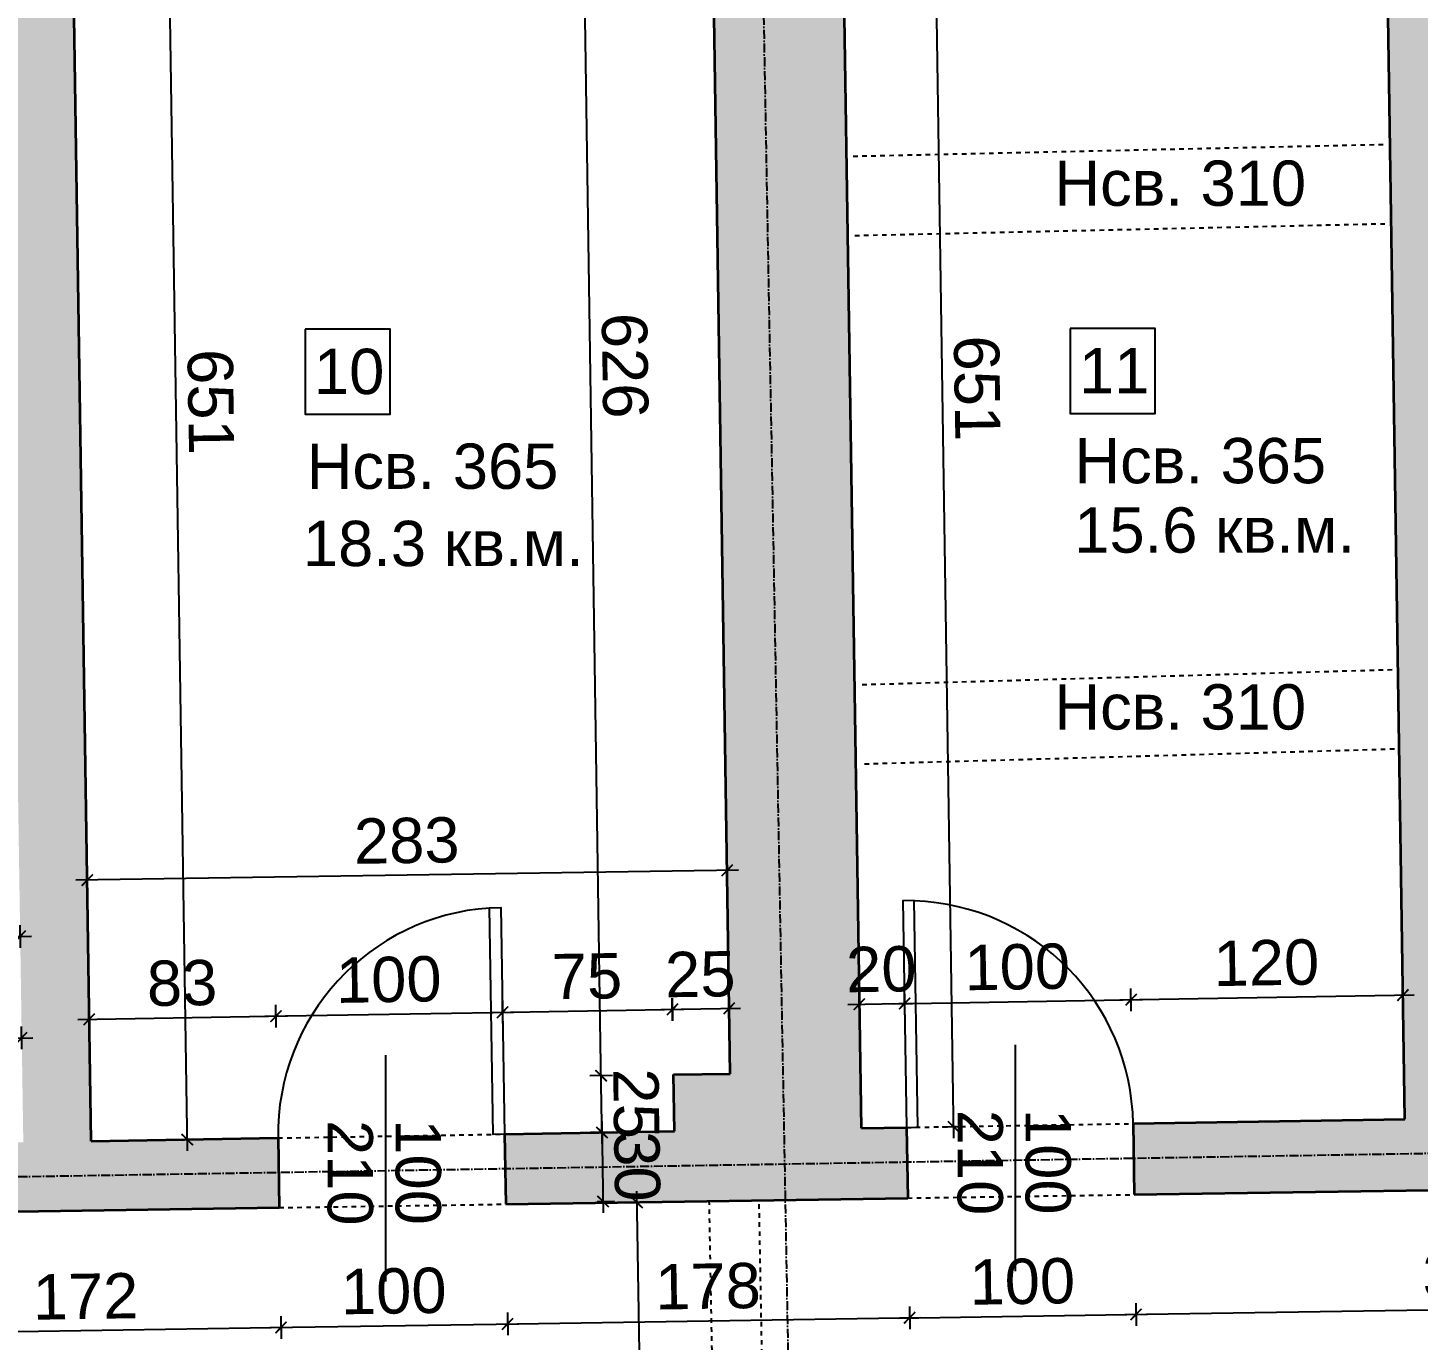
# Model space of a CAD drawing. Header units: inches. Extents: x -72385 to 39588, y -6525 to 66685.
# Drawn here: x -33783 to -33169, y 20081 to 20660 of the extents above; entities that cross this region are included whole.
import ezdxf

# ---------------------------------------------------------------- set-up
doc = ezdxf.new("R2010")
doc.units = ezdxf.units.IN
doc.header["$MEASUREMENT"] = 0
doc.linetypes.add('DashDot', pattern=[0.6, 0.4, -0.1, 0, -0.1])
doc.linetypes.add('Hidden', pattern=[0.4, 0.2, -0.2])
for name, color, linetype, lineweight in [('Врати', 251, 'Continuous', 25), ('Надписи Hсв', 252, 'Continuous', 25), ('Надписи врати', 252, 'Continuous', 25), ('Надписи коти вътрешни', 252, 'Continuous', 25), ('Надписи номера на пом.', 252, 'Continuous', 25), ('Надписи площ', 252, 'Continuous', 25), ('Оси', 252, 'DashDot', 25), ('Пунктир', 253, 'Hidden', 25), ('Разрезни линии', 7, 'Continuous', 35), ('Щрих стени', 254, 'Continuous', 25)]:
    doc.layers.add(name, color=color, linetype=linetype, lineweight=lineweight)
doc.styles.add('Arial Regular', font='arial.ttf')
doc.styles.get("Standard").update_dxf_attribs({"font": 'arial.ttf'})
doc.dimstyles.new('Annotative', dxfattribs={"dimscale": 0, "dimtxt": 20, "dimasz": 5, "dimexe": 5, "dimexo": 5, "dimgap": 5, "dimtad": 1, "dimdec": 0, "dimzin": 0, "dimdsep": 46, "dimtxsty": 'Standard', "dimblk": 'ARCHTICK', "dimcen": 5, "dimdle": 5, "dimadec": 0, "dimazin": 0, "dimtfac": 1, "dimtdec": 0, "dimtofl": 0, "dimtmove": 0, "dimatfit": 3, "dimldrblk": 'ARCHTICK', "dimfxl": 5, "dimfxlon": 1, "dimtolj": 1, "dimtzin": 0, "dimarcsym": 1})

# ---------------------------------------------------------------- blocks, each defined once
blk = doc.blocks.new('_ArchTick')
at = {"color": 0, "linetype": 'ByBlock', "const_width": 0.15}
blk.add_lwpolyline([(-0.5, -0.5), (0.5, 0.5)], dxfattribs=at)
blk = doc.blocks.new('*D3613')
at = {"layer": 'Defpoints', "color": 0, "ltscale": 50, "transparency": 16777216}
for p in [(-33785.26, 20214.32), (-33844.14, 20167.27), (-33784.49, 20168.28)]:
    blk.add_point(p, dxfattribs=at)
at = {"layer": 'Надписи коти вътрешни', "color": 0, "lineweight": -2, "ltscale": 50, "transparency": 16777216}
for p, q in [((-33844.83, 20208.32), (-33845, 20218.32)), ((-33785.18, 20209.32), (-33785.35, 20219.32)), ((-33849.91, 20213.24), (-33780.26, 20214.41))]:
    blk.add_line(p, q, dxfattribs=at)
at = {"layer": 'Надписи коти вътрешни', "color": 0, "lineweight": -2, "ltscale": 50, "transparency": 16777216, "xscale": 5, "yscale": 5, "zscale": 5}
for p, rotation in [((-33844.92, 20213.32), 180.9616306035199), ((-33785.26, 20214.32), 0.961630603519893)]:
    blk.add_blockref('_ArchTick', p, dxfattribs=dict(at, rotation=rotation))
at = {"layer": 'Надписи коти вътрешни', "color": 0, "ltscale": 50, "transparency": 16777216, "insert": (-33815.35, 20229.03), "char_height": 20, "attachment_point": 5, "rotation": 0.96163}
blk.add_mtext('\\A1;60', dxfattribs=at)
blk = doc.blocks.new('*D3616')
at = {"layer": 'Defpoints', "color": 0, "ltscale": 50, "transparency": 16777216}
for p in [(-33785.87, 20259.14), (-34054.6, 20188.74), (-33784.86, 20192.83)]:
    blk.add_point(p, dxfattribs=at)
at = {"layer": 'Надписи коти вътрешни', "color": 0, "lineweight": -2, "ltscale": 50, "transparency": 16777216}
for p, q in [((-33785.79, 20254.14), (-33785.94, 20264.14)), ((-34060.6, 20254.98), (-33780.87, 20259.22)), ((-34055.53, 20250.05), (-34055.68, 20260.05))]:
    blk.add_line(p, q, dxfattribs=at)
at = {"layer": 'Надписи коти вътрешни', "color": 0, "lineweight": -2, "ltscale": 50, "transparency": 16777216, "xscale": 5, "yscale": 5, "zscale": 5}
for p, rotation in [((-33785.87, 20259.14), 0.8682083480740369), ((-34055.61, 20255.05), 180.868208348074)]:
    blk.add_blockref('_ArchTick', p, dxfattribs=dict(at, rotation=rotation))
at = {"layer": 'Надписи коти вътрешни', "color": 0, "ltscale": 50, "transparency": 16777216, "insert": (-33920.97, 20272.31), "char_height": 20, "attachment_point": 5, "rotation": 0.86821}
blk.add_mtext('\\A1;270', dxfattribs=at)
blk = doc.blocks.new('*D3619')
at = {"layer": 'Defpoints', "color": 0, "ltscale": 50, "transparency": 16777216}
for p in [(-33764.36, 20819.51), (-33721.95, 20820.15), (-33754.5, 20168.78)]:
    blk.add_point(p, dxfattribs=at)
at = {"layer": 'Надписи коти вътрешни', "color": 0, "lineweight": -2, "ltscale": 50, "transparency": 16777216}
for p, q in [((-33726.95, 20820.07), (-33716.95, 20820.22)), ((-33712.02, 20164.42), (-33722.03, 20825.15)), ((-33717.09, 20169.35), (-33707.09, 20169.5))]:
    blk.add_line(p, q, dxfattribs=at)
at = {"layer": 'Надписи коти вътрешни', "color": 0, "lineweight": -2, "ltscale": 50, "transparency": 16777216, "xscale": 5, "yscale": 5, "zscale": 5}
for p, rotation in [((-33721.95, 20820.15), 90.86820834807465), ((-33712.09, 20169.42), 270.8682083480746)]:
    blk.add_blockref('_ArchTick', p, dxfattribs=dict(at, rotation=rotation))
at = {"layer": 'Надписи коти вътрешни', "color": 0, "ltscale": 50, "transparency": 16777216, "insert": (-33701.81, 20495.02), "char_height": 20, "attachment_point": 5, "rotation": 270.86821}
blk.add_mtext('\\A1;651', dxfattribs=at)
blk = doc.blocks.new('*D3620')
at = {"layer": 'Defpoints', "color": 0, "ltscale": 50, "transparency": 16777216}
for p in [(-33538.91, 20823.88), (-33481.9, 20824.74), (-33472.41, 20198.52)]:
    blk.add_point(p, dxfattribs=at)
at = {"layer": 'Надписи коти вътрешни', "color": 0, "lineweight": -2, "ltscale": 50, "transparency": 16777216}
for p, q in [((-33529.35, 20192.65), (-33538.99, 20828.88)), ((-33533.91, 20823.96), (-33543.91, 20823.8)), ((-33524.42, 20197.73), (-33534.42, 20197.58))]:
    blk.add_line(p, q, dxfattribs=at)
at = {"layer": 'Надписи коти вътрешни', "color": 0, "lineweight": -2, "ltscale": 50, "transparency": 16777216, "xscale": 5, "yscale": 5, "zscale": 5}
for p, rotation in [((-33538.91, 20823.88), 90.86820834807425), ((-33529.42, 20197.65), 270.8682083480742)]:
    blk.add_blockref('_ArchTick', p, dxfattribs=dict(at, rotation=rotation))
at = {"layer": 'Надписи коти вътрешни', "color": 0, "ltscale": 50, "transparency": 16777216, "insert": (-33518.96, 20511), "char_height": 20, "attachment_point": 5, "rotation": 270.86821}
blk.add_mtext('\\A1;626', dxfattribs=at)
blk = doc.blocks.new('*D3621')
at = {"layer": 'Defpoints', "color": 0, "ltscale": 50, "transparency": 16777216}
for p in [(-33529.42, 20197.61), (-33497.41, 20198.1), (-33497.03, 20173.1)]:
    blk.add_point(p, dxfattribs=at)
at = {"layer": 'Надписи коти вътрешни', "color": 0, "lineweight": -2, "ltscale": 50, "transparency": 16777216}
for p, q in [((-33528.97, 20167.62), (-33529.5, 20202.61)), ((-33524.42, 20197.69), (-33534.42, 20197.54)), ((-33524.05, 20172.69), (-33534.04, 20172.54))]:
    blk.add_line(p, q, dxfattribs=at)
at = {"layer": 'Надписи коти вътрешни', "color": 0, "lineweight": -2, "ltscale": 50, "transparency": 16777216, "xscale": 5, "yscale": 5, "zscale": 5}
for p, rotation in [((-33529.42, 20197.61), 90.86820834807865), ((-33529.04, 20172.62), 270.8682083480787)]:
    blk.add_blockref('_ArchTick', p, dxfattribs=dict(at, rotation=rotation))
at = {"layer": 'Надписи коти вътрешни', "color": 0, "ltscale": 50, "transparency": 16777216, "insert": (-33514.02, 20185.34), "char_height": 20, "attachment_point": 5, "rotation": 270.86821}
blk.add_mtext('\\A1;25', dxfattribs=at)
blk = doc.blocks.new('*D3622')
at = {"layer": 'Defpoints', "color": 0, "ltscale": 50, "transparency": 16777216}
for p in [(-33472.9, 20227.33), (-33497.41, 20198.1), (-33472.41, 20198.52)]:
    blk.add_point(p, dxfattribs=at)
at = {"layer": 'Надписи коти вътрешни', "color": 0, "lineweight": -2, "ltscale": 50, "transparency": 16777216}
for p, q in [((-33497.81, 20221.91), (-33497.98, 20231.91)), ((-33472.81, 20222.33), (-33472.98, 20232.33)), ((-33502.89, 20226.82), (-33467.9, 20227.41))]:
    blk.add_line(p, q, dxfattribs=at)
at = {"layer": 'Надписи коти вътрешни', "color": 0, "lineweight": -2, "ltscale": 50, "transparency": 16777216, "xscale": 5, "yscale": 5, "zscale": 5}
for p, rotation in [((-33472.9, 20227.33), 0.9616306035133793), ((-33497.89, 20226.91), 180.9616306035134)]:
    blk.add_blockref('_ArchTick', p, dxfattribs=dict(at, rotation=rotation))
at = {"layer": 'Надписи коти вътрешни', "color": 0, "ltscale": 50, "transparency": 16777216, "insert": (-33485.65, 20242.33), "char_height": 20, "attachment_point": 5, "rotation": 0.96163}
blk.add_mtext('\\A1;25', dxfattribs=at)
blk = doc.blocks.new('*D3623')
at = {"layer": 'Defpoints', "color": 0, "ltscale": 50, "transparency": 16777216}
for p in [(-33497.93, 20226.91), (-33572.02, 20171.84), (-33497.03, 20173.1)]:
    blk.add_point(p, dxfattribs=at)
at = {"layer": 'Надписи коти вътрешни', "color": 0, "lineweight": -2, "ltscale": 50, "transparency": 16777216}
for p, q in [((-33572.84, 20220.65), (-33573.01, 20230.65)), ((-33497.85, 20221.91), (-33498.02, 20231.91)), ((-33577.92, 20225.56), (-33492.94, 20226.99))]:
    blk.add_line(p, q, dxfattribs=at)
at = {"layer": 'Надписи коти вътрешни', "color": 0, "lineweight": -2, "ltscale": 50, "transparency": 16777216, "xscale": 5, "yscale": 5, "zscale": 5}
for p, rotation in [((-33572.92, 20225.65), 180.9616306035255), ((-33497.93, 20226.91), 0.9616306035255416)]:
    blk.add_blockref('_ArchTick', p, dxfattribs=dict(at, rotation=rotation))
at = {"layer": 'Надписи коти вътрешни', "color": 0, "ltscale": 50, "transparency": 16777216, "insert": (-33535.68, 20241.45), "char_height": 20, "attachment_point": 5, "rotation": 0.96163}
blk.add_mtext('\\A1;75', dxfattribs=at)
blk = doc.blocks.new('*D3624')
at = {"layer": 'Defpoints', "color": 0, "ltscale": 50, "transparency": 16777216}
for p in [(-33572.92, 20225.62), (-33672.01, 20170.16), (-33572.02, 20171.84)]:
    blk.add_point(p, dxfattribs=at)
at = {"layer": 'Надписи коти вътрешни', "color": 0, "lineweight": -2, "ltscale": 50, "transparency": 16777216}
for p, q in [((-33572.84, 20220.62), (-33573.01, 20230.62)), ((-33677.91, 20223.85), (-33567.92, 20225.7)), ((-33672.83, 20218.94), (-33672.99, 20228.94))]:
    blk.add_line(p, q, dxfattribs=at)
at = {"layer": 'Надписи коти вътрешни', "color": 0, "lineweight": -2, "ltscale": 50, "transparency": 16777216, "xscale": 5, "yscale": 5, "zscale": 5}
for p, rotation in [((-33672.91, 20223.94), 180.9616306035237), ((-33572.92, 20225.62), 0.9616306035237097)]:
    blk.add_blockref('_ArchTick', p, dxfattribs=dict(at, rotation=rotation))
at = {"layer": 'Надписи коти вътрешни', "color": 0, "ltscale": 50, "transparency": 16777216, "insert": (-33623.17, 20239.99), "char_height": 20, "attachment_point": 5, "rotation": 0.96163}
blk.add_mtext('\\A1;100', dxfattribs=at)
blk = doc.blocks.new('*D3625')
at = {"layer": 'Defpoints', "color": 0, "ltscale": 50, "transparency": 16777216}
for p in [(-33672.91, 20223.94), (-33672.01, 20170.16), (-33754.5, 20168.78)]:
    blk.add_point(p, dxfattribs=at)
at = {"layer": 'Надписи коти вътрешни', "color": 0, "lineweight": -2, "ltscale": 50, "transparency": 16777216}
for p, q in [((-33755.31, 20217.56), (-33755.48, 20227.55)), ((-33672.83, 20218.94), (-33672.99, 20228.94)), ((-33760.4, 20222.47), (-33667.91, 20224.02))]:
    blk.add_line(p, q, dxfattribs=at)
at = {"layer": 'Надписи коти вътрешни', "color": 0, "lineweight": -2, "ltscale": 50, "transparency": 16777216, "xscale": 5, "yscale": 5, "zscale": 5}
for p, rotation in [((-33755.4, 20222.55), 180.9616306035192), ((-33672.91, 20223.94), 0.9616306035192951)]:
    blk.add_blockref('_ArchTick', p, dxfattribs=dict(at, rotation=rotation))
at = {"layer": 'Надписи коти вътрешни', "color": 0, "ltscale": 50, "transparency": 16777216, "insert": (-33714.41, 20238.46), "char_height": 20, "attachment_point": 5, "rotation": 0.96163}
blk.add_mtext('\\A1;83', dxfattribs=at)
blk = doc.blocks.new('*D3626')
at = {"layer": 'Defpoints', "color": 0, "ltscale": 50, "transparency": 16777216}
for p in [(-33756.24, 20283.98), (-33754.88, 20194.24), (-33472.41, 20198.52)]:
    blk.add_point(p, dxfattribs=at)
at = {"layer": 'Надписи коти вътрешни', "color": 0, "lineweight": -2, "ltscale": 50, "transparency": 16777216}
for p, q in [((-33473.7, 20283.26), (-33473.85, 20293.26)), ((-33468.77, 20288.33), (-33761.24, 20283.9)), ((-33756.17, 20278.98), (-33756.32, 20288.98))]:
    blk.add_line(p, q, dxfattribs=at)
at = {"layer": 'Надписи коти вътрешни', "color": 0, "lineweight": -2, "ltscale": 50, "transparency": 16777216, "xscale": 5, "yscale": 5, "zscale": 5}
for p, rotation in [((-33756.24, 20283.98), 180.8682083480745), ((-33473.77, 20288.26), 0.868208348074564)]:
    blk.add_blockref('_ArchTick', p, dxfattribs=dict(at, rotation=rotation))
at = {"layer": 'Надписи коти вътрешни', "color": 0, "ltscale": 50, "transparency": 16777216, "insert": (-33615.24, 20301.33), "char_height": 20, "attachment_point": 5, "rotation": 0.86821}
blk.add_mtext('\\A1;283', dxfattribs=at)
blk = doc.blocks.new('*D3639')
at = {"layer": 'Defpoints', "color": 0, "ltscale": 50, "transparency": 16777216}
for p in [(-33424.41, 20825.81), (-33383.68, 20826.43), (-33414.54, 20174.48)]:
    blk.add_point(p, dxfattribs=at)
at = {"layer": 'Надписи коти вътрешни', "color": 0, "lineweight": -2, "ltscale": 50, "transparency": 16777216}
for p, q in [((-33388.68, 20826.35), (-33378.68, 20826.5)), ((-33373.73, 20170.1), (-33383.75, 20831.43)), ((-33378.81, 20175.03), (-33368.81, 20175.18))]:
    blk.add_line(p, q, dxfattribs=at)
at = {"layer": 'Надписи коти вътрешни', "color": 0, "lineweight": -2, "ltscale": 50, "transparency": 16777216, "xscale": 5, "yscale": 5, "zscale": 5}
for p, rotation in [((-33383.68, 20826.43), 90.86820834807493), ((-33373.81, 20175.1), 270.8682083480749)]:
    blk.add_blockref('_ArchTick', p, dxfattribs=dict(at, rotation=rotation))
at = {"layer": 'Надписи коти вътрешни', "color": 0, "ltscale": 50, "transparency": 16777216, "insert": (-33363.53, 20501), "char_height": 20, "attachment_point": 5, "rotation": 270.86821}
blk.add_mtext('\\A1;651', dxfattribs=at)
blk = doc.blocks.new('*D3642')
at = {"layer": 'Defpoints', "color": 0, "ltscale": 50, "transparency": 16777216}
for p in [(-33295.48, 20231.19), (-33294.56, 20176.5), (-33394.55, 20174.82)]:
    blk.add_point(p, dxfattribs=at)
at = {"layer": 'Надписи коти вътрешни', "color": 0, "lineweight": -2, "ltscale": 50, "transparency": 16777216}
for p, q in [((-33400.46, 20229.42), (-33290.48, 20231.27)), ((-33395.38, 20224.51), (-33395.55, 20234.51)), ((-33295.39, 20226.19), (-33295.56, 20236.19))]:
    blk.add_line(p, q, dxfattribs=at)
at = {"layer": 'Надписи коти вътрешни', "color": 0, "lineweight": -2, "ltscale": 50, "transparency": 16777216, "xscale": 5, "yscale": 5, "zscale": 5}
for p, rotation in [((-33395.46, 20229.51), 180.9616310349063), ((-33295.48, 20231.19), 0.9616310349063232)]:
    blk.add_blockref('_ArchTick', p, dxfattribs=dict(at, rotation=rotation))
at = {"layer": 'Надписи коти вътрешни', "color": 0, "ltscale": 50, "transparency": 16777216, "insert": (-33345.73, 20245.56), "char_height": 20, "attachment_point": 5, "rotation": 0.96163}
blk.add_mtext('\\A1;100', dxfattribs=at)
blk = doc.blocks.new('*D3643')
at = {"layer": 'Defpoints', "color": 0, "ltscale": 50, "transparency": 16777216}
for p in [(-33395.46, 20229.51), (-33414.54, 20174.48), (-33394.55, 20174.82)]:
    blk.add_point(p, dxfattribs=at)
at = {"layer": 'Надписи коти вътрешни', "color": 0, "lineweight": -2, "ltscale": 50, "transparency": 16777216}
for p, q in [((-33415.38, 20224.17), (-33415.54, 20234.17)), ((-33395.38, 20224.51), (-33395.55, 20234.51)), ((-33420.46, 20229.09), (-33390.46, 20229.59))]:
    blk.add_line(p, q, dxfattribs=at)
at = {"layer": 'Надписи коти вътрешни', "color": 0, "lineweight": -2, "ltscale": 50, "transparency": 16777216, "xscale": 5, "yscale": 5, "zscale": 5}
for p, rotation in [((-33415.46, 20229.17), 180.9616284465917), ((-33395.46, 20229.51), 0.961628446591737)]:
    blk.add_blockref('_ArchTick', p, dxfattribs=dict(at, rotation=rotation))
at = {"layer": 'Надписи коти вътрешни', "color": 0, "ltscale": 50, "transparency": 16777216, "insert": (-33405.72, 20244.55), "char_height": 20, "attachment_point": 5, "rotation": 0.96163}
blk.add_mtext('\\A1;20', dxfattribs=at)
blk = doc.blocks.new('*D3676')
at = {"layer": 'Defpoints', "color": 0, "ltscale": 50, "transparency": 16777216}
for p in [(-33671.54, 20139.42), (-33843.68, 20136.8), (-33670.73, 20086.56)]:
    blk.add_point(p, dxfattribs=at)
at = {"layer": 'Надписи коти вътрешни', "color": 0, "lineweight": -2, "ltscale": 50, "transparency": 16777216}
for p, q in [((-33670.81, 20091.56), (-33670.66, 20081.56)), ((-33847.87, 20083.86), (-33665.73, 20086.64)), ((-33842.95, 20088.94), (-33842.8, 20078.94))]:
    blk.add_line(p, q, dxfattribs=at)
at = {"layer": 'Надписи коти вътрешни', "color": 0, "lineweight": -2, "ltscale": 50, "transparency": 16777216, "xscale": 5, "yscale": 5, "zscale": 5}
for p, rotation in [((-33670.73, 20086.56), 0.8724172447141156), ((-33842.87, 20083.94), 180.8724172447141)]:
    blk.add_blockref('_ArchTick', p, dxfattribs=dict(at, rotation=rotation))
at = {"layer": 'Надписи коти вътрешни', "color": 0, "ltscale": 50, "transparency": 16777216, "insert": (-33757.03, 20100.29), "char_height": 20, "attachment_point": 5, "rotation": 0.87242}
blk.add_mtext('\\A1;172', dxfattribs=at)
blk = doc.blocks.new('*D3677')
at = {"layer": 'Defpoints', "color": 0, "ltscale": 50, "transparency": 16777216}
for p in [(-33671.54, 20139.42), (-33571.55, 20140.94), (-33570.75, 20088.08)]:
    blk.add_point(p, dxfattribs=at)
at = {"layer": 'Надписи коти вътрешни', "color": 0, "lineweight": -2, "ltscale": 50, "transparency": 16777216}
for p, q in [((-33670.81, 20091.56), (-33670.66, 20081.56)), ((-33570.82, 20093.08), (-33570.67, 20083.08)), ((-33675.73, 20086.48), (-33565.75, 20088.16))]:
    blk.add_line(p, q, dxfattribs=at)
at = {"layer": 'Надписи коти вътрешни', "color": 0, "lineweight": -2, "ltscale": 50, "transparency": 16777216, "xscale": 5, "yscale": 5, "zscale": 5}
for p, rotation in [((-33670.73, 20086.56), 180.872417244711), ((-33570.75, 20088.08), 0.8724172447110494)]:
    blk.add_blockref('_ArchTick', p, dxfattribs=dict(at, rotation=rotation))
at = {"layer": 'Надписи коти вътрешни', "color": 0, "ltscale": 50, "transparency": 16777216, "insert": (-33620.97, 20102.53), "char_height": 20, "attachment_point": 5, "rotation": 0.87242}
blk.add_mtext('\\A1;100', dxfattribs=at)
blk = doc.blocks.new('*D3678')
at = {"layer": 'Defpoints', "color": 0, "ltscale": 50, "transparency": 16777216}
for p in [(-33294.08, 20145.17), (-32994.12, 20149.73), (-32993.31, 20096.88)]:
    blk.add_point(p, dxfattribs=at)
at = {"layer": 'Надписи коти вътрешни', "color": 0, "lineweight": -2, "ltscale": 50, "transparency": 16777216}
for p, q in [((-32993.39, 20101.88), (-32993.24, 20091.88)), ((-33298.28, 20092.23), (-32988.31, 20096.95)), ((-33293.35, 20097.31), (-33293.2, 20087.31))]:
    blk.add_line(p, q, dxfattribs=at)
at = {"layer": 'Надписи коти вътрешни', "color": 0, "lineweight": -2, "ltscale": 50, "transparency": 16777216, "xscale": 5, "yscale": 5, "zscale": 5}
for p, rotation in [((-33293.28, 20092.31), 180.8724172444811), ((-32993.31, 20096.88), 0.8724172444810318)]:
    blk.add_blockref('_ArchTick', p, dxfattribs=dict(at, rotation=rotation))
at = {"layer": 'Надписи коти вътрешни', "color": 0, "ltscale": 50, "transparency": 16777216, "insert": (-33143.53, 20109.81), "char_height": 20, "attachment_point": 5, "rotation": 0.87242}
blk.add_mtext('\\A1;300', dxfattribs=at)
blk = doc.blocks.new('*D3704')
at = {"layer": 'Defpoints', "color": 0, "ltscale": 50, "transparency": 16777216}
for p in [(-31749.65, 20171.75), (-34053.52, 20133.6), (-31748.04, 20074.92)]:
    blk.add_point(p, dxfattribs=at)
at = {"layer": 'Надписи коти вътрешни', "color": 0, "lineweight": -2, "ltscale": 50, "transparency": 16777216}
for p, q in [((-31748.13, 20079.92), (-31747.96, 20069.92)), ((-34056.92, 20036.69), (-31743.04, 20075)), ((-34052, 20041.78), (-34051.84, 20031.78))]:
    blk.add_line(p, q, dxfattribs=at)
at = {"layer": 'Надписи коти вътрешни', "color": 0, "lineweight": -2, "ltscale": 50, "transparency": 16777216, "xscale": 5, "yscale": 5, "zscale": 5}
for p, rotation in [((-31748.04, 20074.92), 0.9485552265700729), ((-34051.92, 20036.78), 180.9485552265701)]:
    blk.add_blockref('_ArchTick', p, dxfattribs=dict(at, rotation=rotation))
at = {"layer": 'Надписи коти вътрешни', "color": 0, "ltscale": 50, "transparency": 16777216, "insert": (-32900.23, 20071.07), "char_height": 20, "attachment_point": 5, "rotation": 0.94856}
blk.add_mtext('\\A1;2304', dxfattribs=at)
blk = doc.blocks.new('*D3723')
at = {"layer": 'Defpoints', "color": 0, "ltscale": 50, "transparency": 16777216}
for p in [(-33513.62, 20141.67), (-33459.66, 20142.65), (-33455.16, 19894.98)]:
    blk.add_point(p, dxfattribs=at)
at = {"layer": 'Надписи коти вътрешни', "color": 0, "lineweight": -2, "ltscale": 50, "transparency": 16777216}
for p, q in [((-33509.03, 19889), (-33513.71, 20146.67)), ((-33508.62, 20141.76), (-33518.62, 20141.58)), ((-33504.13, 19894.09), (-33514.12, 19893.91))]:
    blk.add_line(p, q, dxfattribs=at)
at = {"layer": 'Надписи коти вътрешни', "color": 0, "lineweight": -2, "ltscale": 50, "transparency": 16777216, "xscale": 5, "yscale": 5, "zscale": 5}
for p, rotation in [((-33513.62, 20141.67), 91.04008502051329), ((-33509.12, 19894), 271.0400850205133)]:
    blk.add_blockref('_ArchTick', p, dxfattribs=dict(at, rotation=rotation))
at = {"layer": 'Надписи коти вътрешни', "color": 0, "ltscale": 50, "transparency": 16777216, "insert": (-33496.16, 20018.11), "char_height": 20, "attachment_point": 5, "rotation": 271.04009}
blk.add_mtext('\\A1;248', dxfattribs=at)
blk = doc.blocks.new('*D3728')
at = {"layer": 'Defpoints', "color": 0, "ltscale": 50, "transparency": 16777216}
for p in [(-33571.55, 20140.94), (-33394.07, 20143.64), (-33393.27, 20090.79)]:
    blk.add_point(p, dxfattribs=at)
at = {"layer": 'Надписи коти вътрешни', "color": 0, "lineweight": -2, "ltscale": 50, "transparency": 16777216}
for p, q in [((-33393.34, 20095.79), (-33393.19, 20085.79)), ((-33575.74, 20088.01), (-33388.27, 20090.86)), ((-33570.82, 20093.08), (-33570.67, 20083.08))]:
    blk.add_line(p, q, dxfattribs=at)
at = {"layer": 'Надписи коти вътрешни', "color": 0, "lineweight": -2, "ltscale": 50, "transparency": 16777216, "xscale": 5, "yscale": 5, "zscale": 5}
for p, rotation in [((-33570.75, 20088.08), 180.8724172447126), ((-33393.27, 20090.79), 0.8724172447125634)]:
    blk.add_blockref('_ArchTick', p, dxfattribs=dict(at, rotation=rotation))
at = {"layer": 'Надписи коти вътрешни', "color": 0, "ltscale": 50, "transparency": 16777216, "insert": (-33482.24, 20104.64), "char_height": 20, "attachment_point": 5, "rotation": 0.87242}
blk.add_mtext('\\A1;178', dxfattribs=at)
blk = doc.blocks.new('*D3729')
at = {"layer": 'Defpoints', "color": 0, "ltscale": 50, "transparency": 16777216}
for p in [(-33294.08, 20145.17), (-33394.07, 20143.64), (-33293.28, 20092.31)]:
    blk.add_point(p, dxfattribs=at)
at = {"layer": 'Надписи коти вътрешни', "color": 0, "lineweight": -2, "ltscale": 50, "transparency": 16777216}
for p, q in [((-33393.34, 20095.79), (-33393.19, 20085.79)), ((-33293.35, 20097.31), (-33293.2, 20087.31)), ((-33398.27, 20090.71), (-33288.28, 20092.38))]:
    blk.add_line(p, q, dxfattribs=at)
at = {"layer": 'Надписи коти вътрешни', "color": 0, "lineweight": -2, "ltscale": 50, "transparency": 16777216, "xscale": 5, "yscale": 5, "zscale": 5}
for p, rotation in [((-33293.28, 20092.31), 0.8724172447152095), ((-33393.27, 20090.79), 180.8724172447152)]:
    blk.add_blockref('_ArchTick', p, dxfattribs=dict(at, rotation=rotation))
at = {"layer": 'Надписи коти вътрешни', "color": 0, "ltscale": 50, "transparency": 16777216, "insert": (-33343.5, 20106.76), "char_height": 20, "attachment_point": 5, "rotation": 0.87242}
blk.add_mtext('\\A1;100', dxfattribs=at)
blk = doc.blocks.new('*D3736')
at = {"layer": 'Defpoints', "color": 0, "ltscale": 50, "transparency": 16777216}
for p in [(-33175.49, 20233.2), (-33294.56, 20176.5), (-33174.58, 20178.51)]:
    blk.add_point(p, dxfattribs=at)
at = {"layer": 'Надписи коти вътрешни', "color": 0, "lineweight": -2, "ltscale": 50, "transparency": 16777216}
for p, q in [((-33175.41, 20228.2), (-33175.58, 20238.2)), ((-33300.48, 20231.1), (-33170.5, 20233.28)), ((-33295.39, 20226.19), (-33295.56, 20236.19))]:
    blk.add_line(p, q, dxfattribs=at)
at = {"layer": 'Надписи коти вътрешни', "color": 0, "lineweight": -2, "ltscale": 50, "transparency": 16777216, "xscale": 5, "yscale": 5, "zscale": 5}
for p, rotation in [((-33295.48, 20231.19), 180.9616306035239), ((-33175.49, 20233.2), 0.9616306035239259)]:
    blk.add_blockref('_ArchTick', p, dxfattribs=dict(at, rotation=rotation))
at = {"layer": 'Надписи коти вътрешни', "color": 0, "ltscale": 50, "transparency": 16777216, "insert": (-33235.74, 20247.4), "char_height": 20, "attachment_point": 5, "rotation": 0.96163}
blk.add_mtext('\\A1;120', dxfattribs=at)
blk = doc.blocks.new('*D7535')
at = {"layer": 'Defpoints', "color": 0, "ltscale": 10, "transparency": 16777216}
for p in [(-33536.68, 20172.43), (-33536.21, 20142.05), (-33528.58, 20142.17)]:
    blk.add_point(p, dxfattribs=at)
at = {"layer": 'Надписи коти вътрешни', "color": 0, "lineweight": -2, "ltscale": 10, "transparency": 16777216}
for p, q in [((-33529.13, 20177.55), (-33528.5, 20137.17)), ((-33531.68, 20172.51), (-33524.05, 20172.63)), ((-33531.21, 20142.13), (-33523.58, 20142.24))]:
    blk.add_line(p, q, dxfattribs=at)
at = {"layer": 'Надписи коти вътрешни', "color": 0, "lineweight": -2, "ltscale": 10, "transparency": 16777216, "xscale": 5, "yscale": 5, "zscale": 5}
for p, rotation in [((-33529.05, 20172.55), 90.88872041242881), ((-33528.58, 20142.17), 270.8887204124288)]:
    blk.add_blockref('_ArchTick', p, dxfattribs=dict(at, rotation=rotation))
at = {"layer": 'Надписи коти вътрешни', "color": 0, "ltscale": 10, "transparency": 16777216, "insert": (-33513.6, 20157.6), "char_height": 20, "attachment_point": 5, "rotation": 270.88872}
blk.add_mtext('\\A1;30', dxfattribs=at)

msp = doc.modelspace()

# ---------------------------------------------------------------- hatches: boundary and pattern name
at = {"layer": 'Щрих стени', "ltscale": 10}
h = msp.add_hatch(color=256, dxfattribs=at)
h.dxf.hatch_style = 1
h.paths.add_polyline_path([(-34704.5, 21907.32), (-34734.48, 21906.39), (-34729.02, 21731.47), (-34699.03, 21732.41)])
h.paths.add_polyline_path([(-34694.35, 21582.48), (-34724.33, 21581.55), (-34718.87, 21406.63), (-34688.88, 21407.57)])
h.paths.add_polyline_path([(-34684.2, 21257.64), (-34714.18, 21256.7), (-34708.71, 21081.79), (-34678.73, 21082.73)])
h.paths.add_polyline_path([(-34247.65, 20858.05), (-34671.46, 20850.19), (-34674.04, 20932.8), (-34704.03, 20931.86), (-34700.95, 20833.22), (-34699.11, 20732.62), (-34664.12, 20733.26), (-34665.39, 20802.8), (-34246.77, 20810.56)])
h.paths.add_polyline_path([(-34067.38, 20843.89), (-34070.98, 20961.48), (-34088.48, 20961.02), (-34085.42, 20861.06), (-34147.67, 20859.91), (-34146.78, 20812.41), (-34096.79, 20813.34), (-34092.6, 20598.35), (-34107.6, 20598.06), (-34106.23, 20528.07), (-34091.23, 20528.37), (-34084.6, 20188.46), (-34654.04, 20180.01), (-34655.38, 20253.34), (-34690.37, 20252.7), (-34687.36, 20087.73), (-34652.37, 20088.37), (-34653.49, 20150.02), (-34114.01, 20158.02), (-34112.55, 20082.87), (-34082.55, 20083.45), (-34082.03, 20056.75), (-34052.04, 20057.34), (-34053.52, 20133.6), (-34003.66, 20134.36), (-34004.12, 20164.59), (-34029.12, 20164.17), (-34029.6, 20189.16), (-34054.6, 20188.74)])
h.paths.add_polyline_path([(-33800.44, 21909.24), (-33835.4, 21908.22), (-33830.44, 21738.29), (-33795.48, 21739.31)])
h.paths.add_polyline_path([(-33791.11, 21589.37), (-33826.07, 21588.35), (-33821.12, 21418.43), (-33786.15, 21419.45)])
h.paths.add_polyline_path([(-33781.78, 21269.51), (-33816.75, 21268.49), (-33811.79, 21098.56), (-33776.82, 21099.58)])
h.paths.add_polyline_path([(-33772.45, 20949.65), (-33807.42, 20948.63), (-33803.64, 20818.78), (-33794.35, 20818.95), (-33784.49, 20168.28), (-33844.14, 20167.27), (-33843.68, 20136.8), (-33671.54, 20139.42), (-33672.01, 20170.16), (-33754.5, 20168.78), (-33764.36, 20819.51), (-33654.84, 20821.54), (-33655.39, 20851.53), (-33769.53, 20849.42)])
h.paths.add_polyline_path([(-34661.39, 20583.29), (-34696.38, 20582.65), (-34693.1, 20402.68), (-34658.11, 20403.32)])
h.paths.add_polyline_path([(-34050.09, 19957.35), (-34080.08, 19956.77), (-34078.32, 19866.67), (-34648.09, 19853.41), (-34649.64, 19938.39), (-34684.63, 19937.76), (-34682.53, 19822.6), (-33957.66, 19839.47), (-33958.35, 19869.47), (-34048.33, 19867.37)])
h.paths.add_polyline_path([(-33683.43, 19875.87), (-33808.4, 19872.96), (-33807.7, 19842.97), (-33682.73, 19845.88)])
h = msp.add_hatch(color=256, dxfattribs=at)
h.dxf.hatch_style = 1
h.paths.add_polyline_path([(-33424.41, 20825.81), (-33409.88, 20826.08), (-33410.43, 20856.07), (-33505.42, 20854.31), (-33504.86, 20824.32), (-33481.9, 20824.74), (-33472.41, 20198.52), (-33497.41, 20198.1), (-33497.03, 20173.1), (-33572.02, 20171.84), (-33571.55, 20140.94), (-33394.07, 20143.64), (-33394.55, 20174.82), (-33414.54, 20174.48)])
h.paths.add_polyline_path([(-33165.48, 20860.62), (-33260.46, 20858.86), (-33259.9, 20828.86), (-33184.45, 20830.26), (-33174.58, 20178.51), (-33294.56, 20176.5), (-33294.08, 20145.17), (-32994.12, 20149.73), (-32994.6, 20181.53), (-33157.08, 20178.81), (-33166.96, 20830.58), (-33164.92, 20830.62)])
h.paths.add_polyline_path([(-32920.52, 20865.16), (-33015.5, 20863.4), (-33014.95, 20833.4), (-32919.96, 20835.16)])
h.paths.add_polyline_path([(-32675.56, 20869.7), (-32770.54, 20867.94), (-32769.99, 20837.94), (-32726.95, 20838.74), (-32721.04, 20206.13), (-32741.03, 20205.79), (-32740.85, 20185.79), (-32894.62, 20183.21), (-32894.13, 20151.26), (-32675.38, 20154.59), (-32505.74, 20157.73), (-32506.58, 20202.72), (-32678.47, 20199.53), (-32684.31, 20824.53), (-32674.73, 20824.71)])
h.paths.add_polyline_path([(-33408.82, 19895.99), (-33455.16, 19894.98), (-33454.84, 19881.19), (-33533.47, 19879.36), (-33532.77, 19849.37), (-33407.81, 19852.28)])
h.paths.add_polyline_path([(-33133.89, 19902.02), (-33258.86, 19899.28), (-33257.85, 19855.77), (-33132.88, 19858.68)])
h.paths.add_polyline_path([(-32858.95, 19908.04), (-32983.92, 19905.3), (-32982.92, 19862.17), (-32857.95, 19865.08)])
h.paths.add_polyline_path([(-32584.02, 19914.06), (-32708.99, 19911.32), (-32707.99, 19868.57), (-32583.03, 19871.48)])
h.paths.add_polyline_path([(-32309.09, 19920.08), (-32434.06, 19917.34), (-32433.07, 19874.97), (-32308.1, 19877.88)])
h.paths.add_polyline_path([(-32034.15, 19926.1), (-32159.12, 19923.37), (-32158.14, 19881.37), (-32033.18, 19884.28)])
h.paths.add_polyline_path([(-31720.7, 20262.71), (-31763.19, 20262.22), (-31762.9, 20236.51), (-31802.89, 20235.77), (-31802.66, 20215.77), (-32201.63, 20208.37), (-32217.48, 20833.19), (-32184.81, 20833.79), (-32185.64, 20878.79), (-32280.63, 20877.02), (-32279.79, 20832.03), (-32247.48, 20832.63), (-32231.62, 20207.82), (-32406.59, 20204.57), (-32405.76, 20159.59), (-31749.65, 20171.75), (-31749.25, 20137.69), (-31719.26, 20138.04)])
h.paths.add_polyline_path([(-32430.6, 20874.24), (-32525.59, 20872.48), (-32524.75, 20827.49), (-32429.77, 20829.25)])
h.paths.add_polyline_path([(-31940.69, 20883.33), (-32035.67, 20881.57), (-32034.84, 20836.57), (-31939.85, 20838.34)])

# ---------------------------------------------------------------- linework, layer by layer
at = {"layer": 'Врати', "ltscale": 50}
for points in [[(-33394.55, 20174.82), (-33389.55, 20174.9), (-33391.22, 20274.89), (-33396.22, 20274.81)], [(-33572.02, 20171.84), (-33577.02, 20171.76), (-33578.7, 20271.74), (-33573.7, 20271.83)]]:
    msp.add_lwpolyline(points, close=True, dxfattribs=at)
for centre, start, end in [((-33394.55, 20174.82), 0.96163, 88.09565), ((-33572.02, 20171.84), 93.82761, 180.96163)]:
    msp.add_arc(centre, 100, start, end, dxfattribs=at)
at = {"layer": 'Надписи врати', "ltscale": 50}
for p, q in [((-33624.66, 20206.76), (-33624.66, 20106.76)), ((-33346.57, 20211.31), (-33346.57, 20111.31))]:
    msp.add_line(p, q, dxfattribs=at)
at = {"layer": 'Надписи номера на пом.', "ltscale": 50}
for points in [[(-33660.04, 20527.14), (-33660.04, 20489.64), (-33622.54, 20489.64), (-33622.54, 20527.14)], [(-33322.31, 20527.44), (-33322.31, 20489.94), (-33284.81, 20489.94), (-33284.81, 20527.44)]]:
    msp.add_lwpolyline(points, close=True, dxfattribs=at)
at = {"layer": 'Оси', "ltscale": 10}
msp.add_line((-33468.02, 21232.57), (-33435.84, 19466.52), dxfattribs=at)
msp.add_lwpolyline([(-35071.06, 20151.76), (-34073.73, 20168.36), (-34073.37, 20148.36), (-31739.82, 20187), (-31742.42, 20412.39), (-31172.87, 20424.13), (-31171.33, 20324.06), (-30336.28, 20336.93)], dxfattribs=at)
at = {"layer": 'Пунктир', "ltscale": 10}
for p, q in [((-33418.16, 20603.43), (-33183.07, 20608.67)), ((-33417.38, 20568.44), (-33182.44, 20573.67)), ((-33414.14, 20370.25), (-33178.87, 20376.91)), ((-33413.15, 20335.27), (-33178.23, 20341.91)), ((-33394.55, 20174.82), (-33294.56, 20176.5)), ((-33672.01, 20170.16), (-33572.02, 20171.84)), ((-33394.07, 20143.64), (-33294.08, 20145.17)), ((-33671.54, 20139.42), (-33571.55, 20140.94)), ((-33476.91, 19880.68), (-33481.66, 20142.31)), ((-33455.16, 19894.98), (-33459.66, 20142.65))]:
    msp.add_line(p, q, dxfattribs=at)
at = {"layer": 'Разрезни линии', "ltscale": 50}
for p, q in [((-33414.54, 20174.48), (-33424.41, 20825.81)), ((-33174.58, 20178.51), (-33184.45, 20830.26)), ((-33754.5, 20168.78), (-33764.36, 20819.51)), ((-33472.41, 20198.52), (-33481.9, 20824.74)), ((-33497.41, 20198.1), (-33472.41, 20198.52)), ((-33497.03, 20173.1), (-33497.41, 20198.1)), ((-33294.56, 20176.5), (-33174.58, 20178.51)), ((-33294.56, 20176.5), (-33294.08, 20145.17)), ((-33754.5, 20168.78), (-33672.01, 20170.16)), ((-33672.01, 20170.16), (-33671.54, 20139.42)), ((-33572.02, 20171.84), (-33497.03, 20173.1)), ((-33572.02, 20171.84), (-33571.55, 20140.94)), ((-33414.54, 20174.48), (-33394.55, 20174.82)), ((-33394.55, 20174.82), (-33394.07, 20143.64)), ((-33294.08, 20145.17), (-32994.12, 20149.73)), ((-33843.68, 20136.8), (-33671.54, 20139.42)), ((-33571.55, 20140.94), (-33394.07, 20143.64))]:
    msp.add_line(p, q, dxfattribs=at)

# ---------------------------------------------------------------- texts
at = {"layer": 'Надписи Hсв', "ltscale": 100, "char_height": 20, "width": 180.4891, "attachment_point": 1, "style": 'Arial Regular'}
for s, insert in [('\\pxt8;Hсв. 310', (-33329.32, 20601.53)), ('\\pxt8;Hсв. 365', (-33659.4, 20476.63)), ('\\pxt8;Hсв. 365', (-33320.48, 20479.08)), ('\\pxt8;Hсв. 310', (-33329.32, 20370.4))]:
    msp.add_mtext(s, dxfattribs=dict(at, insert=insert))
at = {"layer": 'Надписи врати', "ltscale": 100, "char_height": 20, "width": 180.4891, "attachment_point": 1, "rotation": 270, "style": 'Arial Regular'}
for s, insert in [('210', (-33352.06, 20182.65)), ('210', (-33630.15, 20178.1)), ('100', (-33600.15, 20178.41)), ('100', (-33322.06, 20182.96))]:
    msp.add_mtext(s, dxfattribs=dict(at, insert=insert))
at = {"layer": 'Надписи номера на пом.', "ltscale": 100, "char_height": 20, "width": 180.4891, "attachment_point": 1, "style": 'Arial Regular'}
for s, insert in [('\\pxqc;10', (-33730.89, 20518.45)), ('\\pxqc;11', (-33393.16, 20518.75))]:
    msp.add_mtext(s, dxfattribs=dict(at, insert=insert))
at = {"layer": 'Надписи площ', "ltscale": 100, "char_height": 20, "width": 180.4891, "attachment_point": 1, "style": 'Arial Regular'}
for s, insert in [('15.6 кв.м.', (-33320.56, 20448.46)), ('18.3 кв.м.', (-33661.06, 20442.53))]:
    msp.add_mtext(s, dxfattribs=dict(at, insert=insert))

# ---------------------------------------------------------------- dimensions: what is measured, and where the dimension line sits
at = {"layer": 'Надписи коти вътрешни', "ltscale": 50}
for p1, p2, distance, picture, middle in [((-33472.41, 20198.52), (-33481.9, 20824.74), 57.02, '*D3620', (-33518.96, 20511)), ((-33414.54, 20174.48), (-33424.41, 20825.81), -40.74, '*D3639', (-33363.53, 20501)), ((-33754.5, 20168.78), (-33764.36, 20819.51), -42.41, '*D3619', (-33701.81, 20495.02)), ((-33472.41, 20198.52), (-33754.88, 20194.24), -89.75, '*D3626', (-33615.24, 20301.33)), ((-34054.6, 20188.74), (-33784.86, 20192.83), 66.32, '*D3616', (-33920.97, 20272.31)), ((-33294.56, 20176.5), (-33174.58, 20178.51), 54.7, '*D3736', (-33235.74, 20247.4)), ((-33572.02, 20171.84), (-33497.03, 20173.1), 53.81, '*D3623', (-33535.68, 20241.45)), ((-33394.55, 20174.82), (-33294.56, 20176.5), 54.7, '*D3642', (-33345.73, 20245.56)), ((-33754.5, 20168.78), (-33672.01, 20170.16), 53.78, '*D3625', (-33714.41, 20238.46)), ((-33672.01, 20170.16), (-33572.02, 20171.84), 53.78, '*D3624', (-33623.17, 20239.99)), ((-33844.14, 20167.27), (-33784.49, 20168.28), 46.05, '*D3613', (-33815.35, 20229.03)), ((-34053.52, 20133.6), (-31749.65, 20171.75), -96.84, '*D3704', (-32900.23, 20071.07)), ((-33455.16, 19894.98), (-33459.66, 20142.65), 53.97, '*D3723', (-33496.16, 20018.11)), ((-33394.07, 20143.64), (-33294.08, 20145.17), -52.86, '*D3729', (-33343.5, 20106.76)), ((-33294.08, 20145.17), (-32994.12, 20149.73), -52.86, '*D3678', (-33143.53, 20109.81)), ((-33843.68, 20136.8), (-33671.54, 20139.42), -52.86, '*D3676', (-33757.03, 20100.29)), ((-33671.54, 20139.42), (-33571.55, 20140.94), -52.86, '*D3677', (-33620.97, 20102.53)), ((-33571.55, 20140.94), (-33394.07, 20143.64), -52.86, '*D3728', (-33482.24, 20104.64))]:
    dim = msp.add_aligned_dim(p1=p1, p2=p2, distance=distance, dimstyle='Annotative', override={"dimscale": 0, "dimtix": 0, "dimtofl": 0, "dimtmove": 0, "dimatfit": 3}, dxfattribs=at)
    dim.commit()
    dim.dimension.update_dxf_attribs({"geometry": picture, "text_midpoint": middle})
for base, p1, p2, angle, picture, middle in [((-33472.9, 20227.33), (-33497.41, 20198.1), (-33472.41, 20198.52), 0.96163, '*D3622', (-33485.4, 20227.12)), ((-33395.46, 20229.51), (-33414.54, 20174.48), (-33394.55, 20174.82), 0.96163, '*D3643', (-33405.46, 20229.34)), ((-33529.42, 20197.61), (-33497.03, 20173.1), (-33497.41, 20198.1), 90.86821, '*D3621', (-33529.23, 20185.11))]:
    dim = msp.add_linear_dim(base=base, p1=p1, p2=p2, angle=angle, dimstyle='Annotative', override={"dimscale": 0, "dimtix": 0, "dimtofl": 0, "dimtmove": 0, "dimatfit": 3}, dxfattribs=at)
    dim.commit()
    dim.dimension.update_dxf_attribs({"geometry": picture, "text_midpoint": middle, "dimtype": 129})
at = {"layer": 'Надписи коти вътрешни', "ltscale": 10}
dim = msp.add_linear_dim(base=(-33528.58, 20142.17), p1=(-33536.68, 20172.43), p2=(-33536.21, 20142.05), angle=270.88872, dimstyle='Annotative', override={"dimscale": 0, "dimtix": 0, "dimtofl": 0, "dimtmove": 0, "dimatfit": 3}, dxfattribs=at)
dim.commit()
dim.dimension.update_dxf_attribs({"geometry": '*D7535', "text_midpoint": (-33528.81, 20157.36), "dimtype": 129})

doc.saveas('drawing.dxf')
